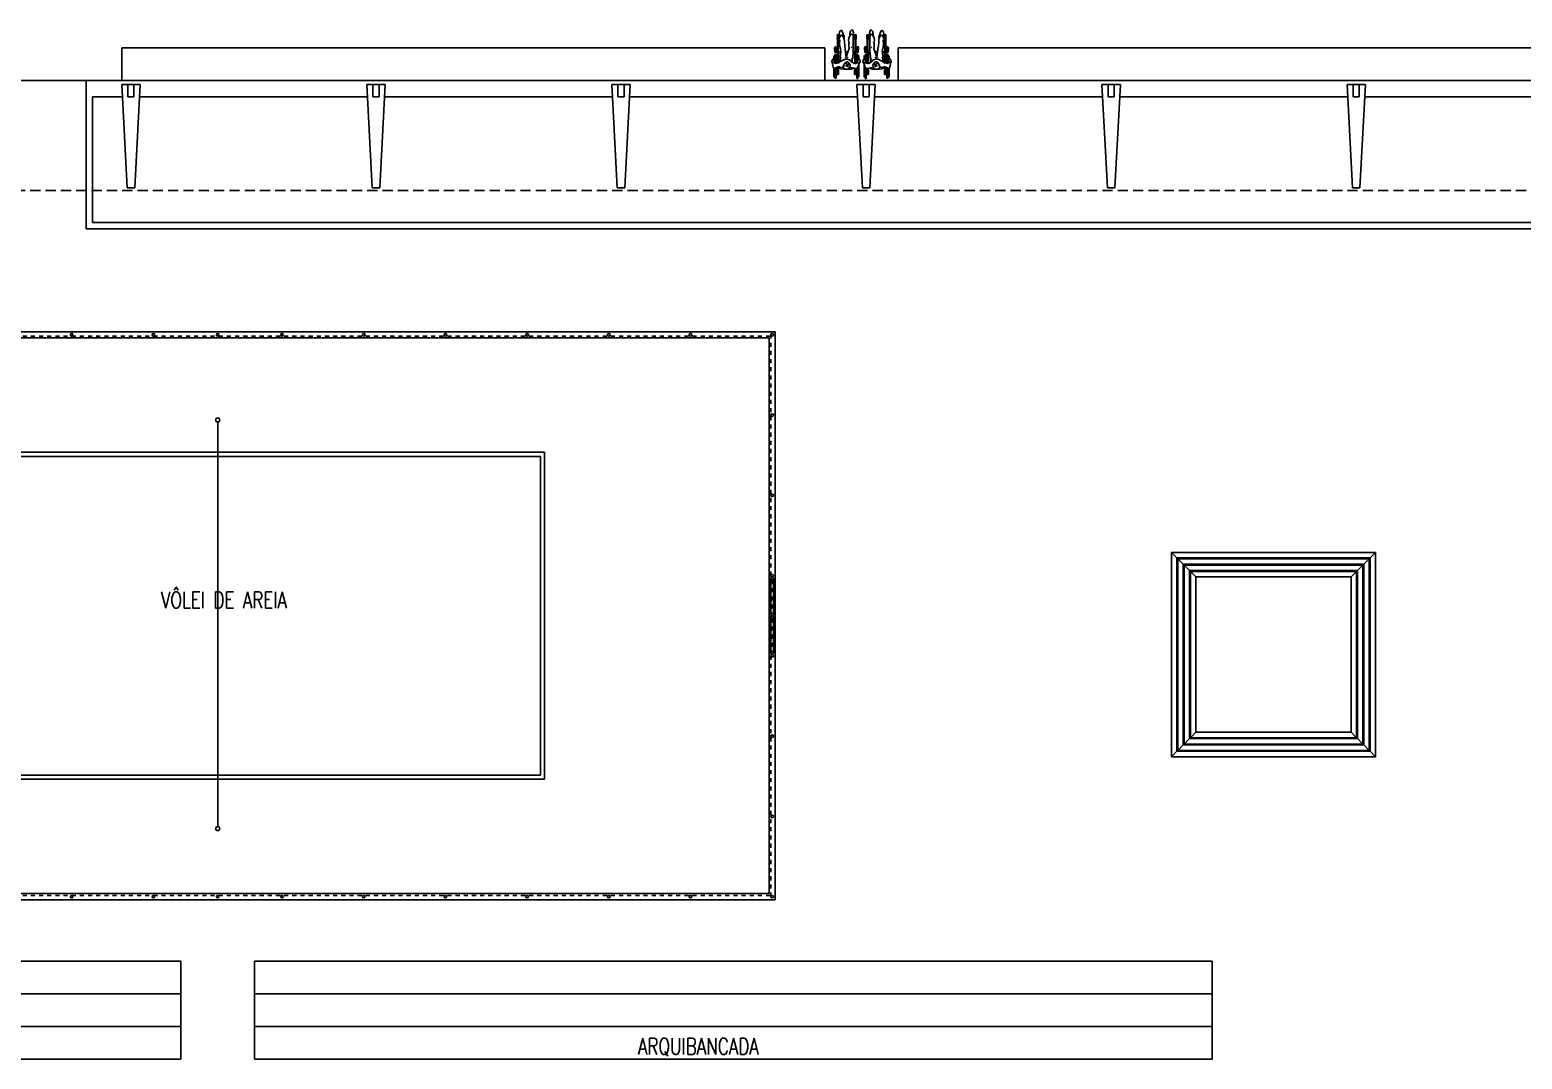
# Model space of a CAD drawing. Header units: inches. Extents: x 542787 to 543192, y 9574025 to 9574373.
# Drawn here: x 543054.37 to 543090.91, y 9574079.81 to 9574105 of the extents above; entities that cross this region are included whole.
import ezdxf
from ezdxf.enums import TextEntityAlignment as Align

# ---------------------------------------------------------------- set-up
doc = ezdxf.new("R2010")
doc.units = ezdxf.units.IN
doc.header["$MEASUREMENT"] = 0
doc.linetypes.add('ARQ-MEPJ_BAS-PJ1-GERAL-R06$0$TT4', pattern=[0.1, 0.05, -0.05])
doc.linetypes.add('HIDDEN', pattern=[0.375, 0.25, -0.125])
doc.layers.add('I-ARQ', color=8, linetype='Continuous')
doc.layers.add('I-NORMO_ARQ', color=8, linetype='Continuous')
doc.styles.add('ROMANS', font='romans.shx', dxfattribs={"height": 0.025})

# ---------------------------------------------------------------- blocks, each defined once
blk = doc.blocks.new('MARACANAÚ')
at = {"layer": 'I-ARQ', "ltscale": 10}
for p, q in [((543247.095, 9574134.993), (543246.96, 9574135.128)), ((543251.96, 9574135.128), (543246.96, 9574135.128)), ((543246.96, 9574135.128), (543246.96, 9574130.128)), ((543247.095, 9574130.263), (543247.095, 9574134.993)), ((543247.095, 9574134.993), (543251.825, 9574134.993)), ((543247.25, 9574134.838), (543247.115, 9574134.973)), ((543251.805, 9574134.973), (543247.115, 9574134.973)), ((543247.115, 9574134.973), (543247.115, 9574130.283)), ((543251.495, 9574135.128), (543251.36, 9574135.128)), ((543251.67, 9574134.838), (543251.805, 9574134.973)), ((543251.805, 9574130.283), (543251.805, 9574134.973)), ((543251.825, 9574134.993), (543251.96, 9574135.128)), ((543251.96, 9574135.128), (543251.825, 9574135.128)), ((543251.825, 9574134.993), (543251.825, 9574130.263)), ((543251.96, 9574134.993), (543251.96, 9574135.128)), ((543251.96, 9574130.128), (543251.96, 9574135.128)), ((543251.495, 9574134.838), (543247.25, 9574134.838)), ((543247.25, 9574134.838), (543247.25, 9574130.593)), ((543247.25, 9574130.418), (543247.25, 9574134.838)), ((543247.25, 9574134.838), (543251.67, 9574134.838)), ((543247.405, 9574134.683), (543247.27, 9574134.818)), ((543251.65, 9574134.818), (543247.27, 9574134.818)), ((543247.27, 9574134.818), (543247.27, 9574130.438)), ((543247.405, 9574130.573), (543247.405, 9574134.683)), ((543247.405, 9574134.683), (543251.515, 9574134.683)), ((543247.425, 9574134.663), (543247.56, 9574134.528)), ((543251.495, 9574134.663), (543247.425, 9574134.663)), ((543247.425, 9574134.663), (543247.425, 9574130.593)), ((543247.425, 9574130.593), (543247.425, 9574134.663)), ((543247.425, 9574134.663), (543251.495, 9574134.663)), ((543247.56, 9574130.728), (543247.56, 9574134.528)), ((543247.56, 9574134.528), (543251.36, 9574134.528)), ((543251.495, 9574134.663), (543251.36, 9574134.528)), ((543251.36, 9574134.528), (543251.36, 9574130.728)), ((543251.36, 9574134.528), (543251.36, 9574134.528)), ((543251.495, 9574134.663), (543251.495, 9574130.593)), ((543251.515, 9574134.683), (543251.65, 9574134.818)), ((543251.515, 9574134.683), (543251.515, 9574130.573)), ((543251.515, 9574134.683), (543251.515, 9574134.683)), ((543251.65, 9574130.438), (543251.65, 9574134.818)), ((543251.65, 9574134.818), (543251.65, 9574134.818)), ((543251.67, 9574134.838), (543251.67, 9574130.418)), ((543251.67, 9574130.418), (543251.67, 9574134.663)), ((543246.96, 9574130.573), (543246.96, 9574130.438)), ((543247.25, 9574130.553), (543247.25, 9574130.418)), ((543247.405, 9574130.573), (543247.27, 9574130.438)), ((543251.515, 9574130.573), (543247.405, 9574130.573)), ((543247.425, 9574130.593), (543247.56, 9574130.728)), ((543251.495, 9574130.593), (543247.425, 9574130.593)), ((543251.36, 9574130.728), (543247.56, 9574130.728)), ((543251.495, 9574130.593), (543251.36, 9574130.728)), ((543251.515, 9574130.573), (543251.65, 9574130.438)), ((543246.96, 9574130.418), (543246.96, 9574130.283)), ((543247.095, 9574130.263), (543246.96, 9574130.128)), ((543246.96, 9574130.263), (543246.96, 9574130.128)), ((543246.96, 9574130.128), (543247.095, 9574130.128)), ((543246.96, 9574130.128), (543251.96, 9574130.128)), ((543251.825, 9574130.263), (543247.095, 9574130.263)), ((543247.25, 9574130.418), (543247.115, 9574130.283)), ((543247.115, 9574130.283), (543251.805, 9574130.283)), ((543251.67, 9574130.418), (543247.25, 9574130.418)), ((543247.25, 9574130.418), (543251.67, 9574130.418)), ((543247.27, 9574130.438), (543251.65, 9574130.438)), ((543251.67, 9574130.418), (543251.805, 9574130.283)), ((543251.825, 9574130.263), (543251.96, 9574130.128))]:
    blk.add_line(p, q, dxfattribs=at)
at = {"layer": 'I-ARQ'}
for p, q in [((543256.96, 9574107.678), (543256.96, 9574131.128)), ((543256.96, 9574131.128), (543259.36, 9574131.128)), ((543257.16, 9574131.128), (543257.31, 9574131.128)), ((543257.76, 9574107.678), (543257.76, 9574131.128)), ((543258.56, 9574107.678), (543258.56, 9574131.128)), ((543259.36, 9574107.678), (543259.36, 9574131.128)), ((543259.36, 9574131.128), (543259.36, 9574131.128)), ((543241.56, 9574093.128), (543241.56, 9574120.428)), ((543255.46, 9574120.428), (543241.56, 9574120.428)), ((543241.56, 9574120.428), (543255.46, 9574120.428)), ((543241.56, 9574093.128), (543241.56, 9574120.428)), ((543241.71, 9574093.278), (543241.71, 9574120.278)), ((543255.31, 9574120.278), (543241.71, 9574120.278)), ((543255.31, 9574120.278), (543241.71, 9574120.278)), ((543241.71, 9574120.278), (543241.71, 9574093.278)), ((543247.604, 9574120.384), (543248.478, 9574120.384)), ((543247.604, 9574120.322), (543248.478, 9574120.322)), ((543248.541, 9574120.384), (543249.415, 9574120.384)), ((543248.541, 9574120.322), (543249.415, 9574120.322)), ((543255.31, 9574093.278), (543255.31, 9574120.278)), ((543255.31, 9574093.278), (543255.31, 9574120.278)), ((543255.46, 9574093.128), (543255.46, 9574120.428)), ((543255.46, 9574120.428), (543255.46, 9574093.128)), ((543252.51, 9574114.778), (543244.51, 9574114.778)), ((543244.51, 9574114.778), (543244.51, 9574098.778)), ((543252.51, 9574098.778), (543252.51, 9574114.778)), ((543252.41, 9574114.678), (543244.61, 9574114.678)), ((543244.61, 9574114.678), (543244.61, 9574098.878)), ((543252.41, 9574098.878), (543252.41, 9574114.678)), ((543259.36, 9574107.678), (543256.96, 9574107.678)), ((543243.768, 9574106.778), (543253.668, 9574106.778)), ((543259.36, 9574105.878), (543256.96, 9574105.878)), ((543256.96, 9574082.428), (543256.96, 9574105.878)), ((543257.76, 9574082.428), (543257.76, 9574105.878)), ((543258.56, 9574082.428), (543258.56, 9574105.878)), ((543259.36, 9574082.428), (543259.36, 9574105.878))]:
    blk.add_line(p, q, dxfattribs=at)
at = {"layer": 'I-ARQ', "linetype": 'ARQ-MEPJ_BAS-PJ1-GERAL-R06$0$TT4'}
for p, q in [((543247.528, 9574120.322), (543241.635, 9574120.322)), ((543241.666, 9574093.203), (543241.666, 9574120.353)), ((543247.636, 9574120.353), (543248.447, 9574120.353)), ((543248.572, 9574120.353), (543249.384, 9574120.353)), ((543255.385, 9574120.322), (543249.517, 9574120.322)), ((543255.353, 9574093.203), (543255.353, 9574120.353))]:
    blk.add_line(p, q, dxfattribs=at)
at = {"layer": 'I-ARQ'}
for centre, radius in [((543241.635, 9574120.353), 0.0312), ((543243.599, 9574120.353), 0.0312), ((543245.563, 9574120.353), 0.0312), ((543247.528, 9574120.353), 0.0312), ((543247.604, 9574120.353), 0.0312), ((543248.478, 9574120.353), 0.0312), ((543248.541, 9574120.353), 0.0312), ((543249.415, 9574120.353), 0.0312), ((543249.492, 9574120.353), 0.0312), ((543251.456, 9574120.353), 0.0312), ((543253.42, 9574120.353), 0.0312), ((543255.385, 9574120.353), 0.0312), ((543241.635, 9574118.353), 0.0312), ((543255.385, 9574118.353), 0.0312), ((543241.635, 9574116.353), 0.0312), ((543255.385, 9574116.353), 0.0312), ((543241.635, 9574114.353), 0.0312), ((543255.385, 9574114.353), 0.0312), ((543241.635, 9574112.353), 0.0312), ((543255.385, 9574112.353), 0.0312), ((543241.635, 9574110.353), 0.0312), ((543255.385, 9574110.353), 0.0312), ((543241.635, 9574108.353), 0.0312), ((543255.385, 9574108.353), 0.0312), ((543241.635, 9574106.778), 0.0312), ((543243.718, 9574106.778), 0.05), ((543253.718, 9574106.778), 0.05), ((543255.385, 9574106.778), 0.0312), ((543241.635, 9574105.203), 0.0312), ((543255.385, 9574105.203), 0.0312), ((543241.635, 9574103.203), 0.0312), ((543255.385, 9574103.203), 0.0312)]:
    blk.add_circle(centre, radius, dxfattribs=at)
at = {"layer": 'I-NORMO_ARQ', "style": 'ROMANS', "width": 0.75}
for s, p in [('ARQUIBANCADA', (543259.047, 9574118.546)), ('VÔLEI DE AREIA', (543248.124, 9574106.931))]:
    blk.add_text(s, height=0.4, rotation=90, dxfattribs=at).set_placement(p, align=Align.MIDDLE_CENTER)

msp = doc.modelspace()

# ---------------------------------------------------------------- linework, layer by layer
at = {"layer": 'I-ARQ', "linetype": 'ByBlock'}
for p, q in [((543074.195, 9574104.939), (543074.189, 9574104.892)), ((543074.189, 9574104.892), (543074.193, 9574104.847)), ((543074.211, 9574104.968), (543074.195, 9574104.939)), ((543074.233, 9574104.981), (543074.211, 9574104.968)), ((543074.248, 9574104.977), (543074.233, 9574104.981)), ((543074.263, 9574104.955), (543074.248, 9574104.977)), ((543074.281, 9574104.901), (543074.263, 9574104.955)), ((543074.281, 9574104.873), (543074.281, 9574104.901)), ((543074.463, 9574104.963), (543074.446, 9574104.907)), ((543074.446, 9574104.907), (543074.449, 9574104.853)), ((543074.478, 9574104.982), (543074.463, 9574104.963)), ((543074.491, 9574104.896), (543074.471, 9574104.884)), ((543074.496, 9574104.996), (543074.478, 9574104.982)), ((543074.525, 9574104.857), (543074.491, 9574104.896)), ((543074.507, 9574104.995), (543074.496, 9574104.996)), ((543074.52, 9574104.983), (543074.507, 9574104.995)), ((543074.536, 9574104.926), (543074.52, 9574104.983)), ((543074.531, 9574104.877), (543074.536, 9574104.926)), ((543074.931, 9574104.926), (543074.947, 9574104.983)), ((543074.936, 9574104.877), (543074.931, 9574104.926)), ((543074.942, 9574104.857), (543074.976, 9574104.896)), ((543074.947, 9574104.983), (543074.96, 9574104.995)), ((543074.96, 9574104.995), (543074.971, 9574104.996)), ((543074.971, 9574104.996), (543074.989, 9574104.982)), ((543074.976, 9574104.896), (543074.996, 9574104.884)), ((543074.989, 9574104.982), (543075.004, 9574104.963)), ((543075.004, 9574104.963), (543075.021, 9574104.907)), ((543075.021, 9574104.907), (543075.018, 9574104.853)), ((543075.186, 9574104.901), (543075.204, 9574104.955)), ((543075.186, 9574104.873), (543075.186, 9574104.901)), ((543075.204, 9574104.955), (543075.219, 9574104.977)), ((543075.219, 9574104.977), (543075.234, 9574104.981)), ((543075.234, 9574104.981), (543075.256, 9574104.968)), ((543075.256, 9574104.968), (543075.272, 9574104.939)), ((543075.272, 9574104.939), (543075.278, 9574104.892)), ((543075.278, 9574104.892), (543075.274, 9574104.847)), ((543074.16, 9574104.567), (543074.076, 9574104.567)), ((543074.076, 9574104.567), (543074.076, 9574104.495)), ((543074.142, 9574104.537), (543074.076, 9574104.537)), ((543074.083, 9574104.57), (543074.083, 9574104.566)), ((543074.083, 9574104.537), (543074.083, 9574104.454)), ((543074.111, 9574104.568), (543074.111, 9574104.57)), ((543074.111, 9574104.454), (543074.111, 9574104.535)), ((543074.142, 9574104.833), (543074.139, 9574104.879)), ((543074.139, 9574104.879), (543074.19, 9574104.876)), ((543074.14, 9574104.771), (543074.142, 9574104.834)), ((543074.154, 9574104.764), (543074.14, 9574104.771)), ((543074.171, 9574104.84), (543074.141, 9574104.841)), ((543074.142, 9574104.768), (543074.142, 9574104.567)), ((543074.142, 9574104.537), (543074.152, 9574104.566)), ((543074.142, 9574104.537), (543074.142, 9574104.194)), ((543074.166, 9574104.766), (543074.154, 9574104.764)), ((543074.16, 9574104.472), (543074.16, 9574104.766)), ((543074.173, 9574104.78), (543074.166, 9574104.766)), ((543074.171, 9574104.84), (543074.173, 9574104.78)), ((543074.186, 9574104.782), (543074.174, 9574104.783)), ((543074.182, 9574104.766), (543074.177, 9574104.758)), ((543074.177, 9574104.758), (543074.194, 9574104.663)), ((543074.194, 9574104.798), (543074.182, 9574104.766)), ((543074.193, 9574104.847), (543074.198, 9574104.812)), ((543074.213, 9574104.833), (543074.194, 9574104.798)), ((543074.206, 9574104.75), (543074.194, 9574104.638)), ((543074.194, 9574104.638), (543074.2, 9574104.593)), ((543074.2, 9574104.593), (543074.207, 9574104.559)), ((543074.207, 9574104.559), (543074.225, 9574104.508)), ((543074.241, 9574104.875), (543074.213, 9574104.833)), ((543074.271, 9574104.854), (543074.241, 9574104.875)), ((543074.298, 9574104.792), (543074.271, 9574104.854)), ((543074.274, 9574104.855), (543074.281, 9574104.873)), ((543074.28, 9574104.87), (543074.302, 9574104.869)), ((543074.307, 9574104.767), (543074.298, 9574104.792)), ((543074.302, 9574104.869), (543074.305, 9574104.861)), ((543074.306, 9574104.829), (543074.302, 9574104.783)), ((543074.305, 9574104.861), (543074.306, 9574104.829)), ((543074.313, 9574104.707), (543074.307, 9574104.767)), ((543074.321, 9574104.589), (543074.313, 9574104.707)), ((543074.321, 9574104.589), (543074.317, 9574104.591)), ((543074.331, 9574104.556), (543074.321, 9574104.589)), ((543074.335, 9574104.507), (543074.331, 9574104.556)), ((543074.432, 9574104.542), (543074.399, 9574104.454)), ((543074.425, 9574104.791), (543074.417, 9574104.735)), ((543074.417, 9574104.735), (543074.429, 9574104.672)), ((543074.45, 9574104.85), (543074.425, 9574104.791)), ((543074.438, 9574104.697), (543074.427, 9574104.662)), ((543074.427, 9574104.662), (543074.427, 9574104.601)), ((543074.427, 9574104.601), (543074.434, 9574104.535)), ((543074.446, 9574104.872), (543074.444, 9574104.835)), ((543074.471, 9574104.884), (543074.45, 9574104.85)), ((543074.494, 9574104.568), (543074.481, 9574104.573)), ((543074.533, 9574104.785), (543074.525, 9574104.857)), ((543074.526, 9574104.865), (543074.531, 9574104.877)), ((543074.529, 9574104.564), (543074.531, 9574104.747)), ((543074.53, 9574104.46), (543074.529, 9574104.564)), ((543074.531, 9574104.747), (543074.533, 9574104.785)), ((543074.566, 9574104.779), (543074.536, 9574104.78)), ((543074.604, 9574104.873), (543074.542, 9574104.871)), ((543074.565, 9574104.838), (543074.567, 9574104.779)), ((543074.565, 9574104.838), (543074.598, 9574104.838)), ((543074.571, 9574104.765), (543074.567, 9574104.779)), ((543074.578, 9574104.762), (543074.571, 9574104.765)), ((543074.578, 9574104.472), (543074.578, 9574104.766)), ((543074.578, 9574104.567), (543074.663, 9574104.567)), ((543074.595, 9574104.765), (543074.579, 9574104.762)), ((543074.596, 9574104.537), (543074.586, 9574104.566)), ((543074.603, 9574104.776), (543074.595, 9574104.765)), ((543074.596, 9574104.768), (543074.596, 9574104.567)), ((543074.596, 9574104.537), (543074.661, 9574104.537)), ((543074.596, 9574104.537), (543074.596, 9574104.179)), ((543074.602, 9574104.837), (543074.603, 9574104.776)), ((543074.605, 9574104.873), (543074.604, 9574104.825)), ((543074.622, 9574104.455), (543074.626, 9574104.536)), ((543074.627, 9574104.567), (543074.627, 9574104.572)), ((543074.654, 9574104.537), (543074.65, 9574104.454)), ((543074.656, 9574104.57), (543074.655, 9574104.567)), ((543074.663, 9574104.567), (543074.659, 9574104.495)), ((543074.804, 9574104.567), (543074.808, 9574104.495)), ((543074.889, 9574104.567), (543074.804, 9574104.567)), ((543074.871, 9574104.537), (543074.806, 9574104.537)), ((543074.811, 9574104.57), (543074.812, 9574104.567)), ((543074.813, 9574104.537), (543074.817, 9574104.454)), ((543074.84, 9574104.567), (543074.84, 9574104.572)), ((543074.845, 9574104.455), (543074.841, 9574104.536)), ((543074.862, 9574104.873), (543074.863, 9574104.825)), ((543074.863, 9574104.873), (543074.925, 9574104.871)), ((543074.865, 9574104.837), (543074.864, 9574104.776)), ((543074.864, 9574104.776), (543074.872, 9574104.765)), ((543074.902, 9574104.838), (543074.869, 9574104.838)), ((543074.871, 9574104.768), (543074.871, 9574104.567)), ((543074.871, 9574104.537), (543074.881, 9574104.566)), ((543074.871, 9574104.537), (543074.871, 9574104.179)), ((543074.872, 9574104.765), (543074.888, 9574104.762)), ((543074.889, 9574104.472), (543074.889, 9574104.766)), ((543074.889, 9574104.762), (543074.896, 9574104.765)), ((543074.896, 9574104.765), (543074.9, 9574104.779)), ((543074.902, 9574104.838), (543074.9, 9574104.779)), ((543074.901, 9574104.779), (543074.931, 9574104.78)), ((543074.934, 9574104.785), (543074.942, 9574104.857)), ((543074.936, 9574104.747), (543074.934, 9574104.785)), ((543074.941, 9574104.865), (543074.936, 9574104.877)), ((543074.938, 9574104.564), (543074.936, 9574104.747)), ((543074.937, 9574104.46), (543074.938, 9574104.564)), ((543074.973, 9574104.568), (543074.986, 9574104.573)), ((543074.996, 9574104.884), (543075.017, 9574104.85)), ((543075.017, 9574104.85), (543075.042, 9574104.791)), ((543075.021, 9574104.872), (543075.023, 9574104.835)), ((543075.029, 9574104.697), (543075.04, 9574104.662)), ((543075.04, 9574104.601), (543075.033, 9574104.535)), ((543075.035, 9574104.542), (543075.068, 9574104.454)), ((543075.05, 9574104.735), (543075.038, 9574104.672)), ((543075.04, 9574104.662), (543075.04, 9574104.601)), ((543075.042, 9574104.791), (543075.05, 9574104.735)), ((543075.132, 9574104.507), (543075.136, 9574104.556)), ((543075.136, 9574104.556), (543075.146, 9574104.589)), ((543075.146, 9574104.589), (543075.154, 9574104.707)), ((543075.146, 9574104.589), (543075.15, 9574104.591)), ((543075.154, 9574104.707), (543075.16, 9574104.767)), ((543075.16, 9574104.767), (543075.169, 9574104.792)), ((543075.162, 9574104.861), (543075.161, 9574104.829)), ((543075.161, 9574104.829), (543075.165, 9574104.783)), ((543075.165, 9574104.869), (543075.162, 9574104.861)), ((543075.187, 9574104.87), (543075.165, 9574104.869)), ((543075.169, 9574104.792), (543075.196, 9574104.854)), ((543075.193, 9574104.855), (543075.186, 9574104.873)), ((543075.196, 9574104.854), (543075.226, 9574104.875)), ((543075.226, 9574104.875), (543075.254, 9574104.833)), ((543075.26, 9574104.559), (543075.242, 9574104.508)), ((543075.254, 9574104.833), (543075.273, 9574104.798)), ((543075.267, 9574104.593), (543075.26, 9574104.559)), ((543075.261, 9574104.75), (543075.273, 9574104.638)), ((543075.273, 9574104.638), (543075.267, 9574104.593)), ((543075.274, 9574104.847), (543075.269, 9574104.812)), ((543075.273, 9574104.798), (543075.285, 9574104.766)), ((543075.29, 9574104.758), (543075.273, 9574104.663)), ((543075.328, 9574104.879), (543075.277, 9574104.876)), ((543075.281, 9574104.782), (543075.293, 9574104.783)), ((543075.285, 9574104.766), (543075.29, 9574104.758)), ((543075.296, 9574104.84), (543075.294, 9574104.78)), ((543075.294, 9574104.78), (543075.301, 9574104.766)), ((543075.296, 9574104.84), (543075.326, 9574104.841)), ((543075.301, 9574104.766), (543075.313, 9574104.764)), ((543075.307, 9574104.472), (543075.307, 9574104.766)), ((543075.307, 9574104.567), (543075.391, 9574104.567)), ((543075.313, 9574104.764), (543075.327, 9574104.771)), ((543075.325, 9574104.537), (543075.315, 9574104.566)), ((543075.325, 9574104.833), (543075.328, 9574104.879)), ((543075.327, 9574104.771), (543075.325, 9574104.834)), ((543075.325, 9574104.768), (543075.325, 9574104.567)), ((543075.325, 9574104.537), (543075.391, 9574104.537)), ((543075.325, 9574104.537), (543075.325, 9574104.194)), ((543075.356, 9574104.568), (543075.356, 9574104.57)), ((543075.356, 9574104.454), (543075.356, 9574104.535)), ((543075.384, 9574104.57), (543075.384, 9574104.566)), ((543075.384, 9574104.537), (543075.384, 9574104.454)), ((543075.391, 9574104.567), (543075.391, 9574104.495)), ((543074.015, 9574104.26), (543074.01, 9574104.219)), ((543074.01, 9574104.219), (543074.027, 9574104.183)), ((543074.034, 9574104.281), (543074.015, 9574104.26)), ((543074.036, 9574104.265), (543074.025, 9574104.265)), ((543074.027, 9574104.183), (543074.025, 9574104.168)), ((543074.025, 9574104.168), (543074.039, 9574104.086)), ((543074.029, 9574104.184), (543074.04, 9574104.195)), ((543074.039, 9574104.293), (543074.036, 9574104.265)), ((543074.039, 9574104.293), (543074.043, 9574104.299)), ((543074.04, 9574104.195), (543074.072, 9574104.206)), ((543074.054, 9574104.295), (543074.043, 9574104.299)), ((543074.053, 9574104.363), (543074.053, 9574104.305)), ((543074.056, 9574104.276), (543074.054, 9574104.295)), ((543074.067, 9574104.245), (543074.056, 9574104.276)), ((543074.058, 9574104.351), (543074.082, 9574104.351)), ((543074.067, 9574104.205), (543074.067, 9574104.245)), ((543074.072, 9574104.206), (543074.098, 9574104.168)), ((543074.084, 9574104.385), (543074.084, 9574104.199)), ((543074.099, 9574104.169), (543074.148, 9574104.189)), ((543074.113, 9574104.185), (543074.113, 9574104.385)), ((543074.151, 9574104.471), (543074.142, 9574104.467)), ((543074.148, 9574104.189), (543074.171, 9574104.189)), ((543074.163, 9574104.471), (543074.151, 9574104.471)), ((543074.161, 9574104.172), (543074.177, 9574104.195)), ((543074.172, 9574104.467), (543074.163, 9574104.471)), ((543074.172, 9574104.201), (543074.172, 9574104.467)), ((543074.175, 9574104.459), (543074.22, 9574104.459)), ((543074.177, 9574104.195), (543074.2, 9574104.213)), ((543074.209, 9574104.262), (543074.199, 9574104.217)), ((543074.2, 9574104.213), (543074.225, 9574104.227)), ((543074.215, 9574104.29), (543074.209, 9574104.262)), ((543074.223, 9574104.458), (543074.214, 9574104.339)), ((543074.214, 9574104.339), (543074.218, 9574104.295)), ((543074.217, 9574104.311), (543074.232, 9574104.317)), ((543074.223, 9574104.513), (543074.219, 9574104.484)), ((543074.219, 9574104.484), (543074.224, 9574104.458)), ((543074.232, 9574104.471), (543074.223, 9574104.458)), ((543074.225, 9574104.227), (543074.245, 9574104.233)), ((543074.232, 9574104.317), (543074.241, 9574104.314)), ((543074.235, 9574104.231), (543074.293, 9574104.264)), ((543074.292, 9574104.129), (543074.315, 9574104.168)), ((543074.293, 9574104.264), (543074.338, 9574104.278)), ((543074.315, 9574104.168), (543074.327, 9574104.173)), ((543074.321, 9574104.172), (543074.338, 9574104.194)), ((543074.327, 9574104.173), (543074.349, 9574104.175)), ((543074.358, 9574104.328), (543074.335, 9574104.507)), ((543074.338, 9574104.278), (543074.378, 9574104.277)), ((543074.338, 9574104.194), (543074.357, 9574104.206)), ((543074.352, 9574104.326), (543074.339, 9574104.313)), ((543074.346, 9574104.457), (543074.396, 9574104.458)), ((543074.349, 9574104.175), (543074.376, 9574104.168)), ((543074.357, 9574104.206), (543074.375, 9574104.213)), ((543074.362, 9574104.157), (543074.389, 9574104.157)), ((543074.377, 9574104.377), (543074.366, 9574104.328)), ((543074.375, 9574104.213), (543074.396, 9574104.211)), ((543074.376, 9574104.168), (543074.408, 9574104.144)), ((543074.399, 9574104.454), (543074.377, 9574104.377)), ((543074.378, 9574104.277), (543074.438, 9574104.264)), ((543074.404, 9574104.31), (543074.379, 9574104.321)), ((543074.396, 9574104.211), (543074.438, 9574104.163)), ((543074.438, 9574104.264), (543074.473, 9574104.241)), ((543074.438, 9574104.163), (543074.455, 9574104.134)), ((543074.473, 9574104.241), (543074.487, 9574104.214)), ((543074.483, 9574104.212), (543074.508, 9574104.203)), ((543074.506, 9574104.248), (543074.499, 9574104.287)), ((543074.503, 9574104.275), (543074.517, 9574104.319)), ((543074.504, 9574104.209), (543074.507, 9574104.245)), ((543074.508, 9574104.203), (543074.528, 9574104.19)), ((543074.517, 9574104.319), (543074.525, 9574104.443)), ((543074.525, 9574104.443), (543074.53, 9574104.46)), ((543074.528, 9574104.19), (543074.55, 9574104.165)), ((543074.532, 9574104.457), (543074.566, 9574104.458)), ((543074.545, 9574104.17), (543074.569, 9574104.18)), ((543074.566, 9574104.467), (543074.575, 9574104.471)), ((543074.566, 9574104.191), (543074.566, 9574104.467)), ((543074.569, 9574104.18), (543074.588, 9574104.173)), ((543074.575, 9574104.471), (543074.587, 9574104.471)), ((543074.587, 9574104.471), (543074.596, 9574104.467)), ((543074.588, 9574104.173), (543074.599, 9574104.166)), ((543074.603, 9574104.162), (543074.633, 9574104.2)), ((543074.616, 9574104.382), (543074.616, 9574104.189)), ((543074.633, 9574104.232), (543074.645, 9574104.266)), ((543074.638, 9574104.199), (543074.633, 9574104.232)), ((543074.645, 9574104.198), (543074.633, 9574104.2)), ((543074.644, 9574104.351), (543074.663, 9574104.351)), ((543074.645, 9574104.265), (543074.645, 9574104.382)), ((543074.645, 9574104.282), (543074.66, 9574104.278)), ((543074.659, 9574104.186), (543074.645, 9574104.198)), ((543074.666, 9574104.165), (543074.659, 9574104.186)), ((543074.66, 9574104.278), (543074.66, 9574104.266)), ((543074.66, 9574104.266), (543074.666, 9574104.259)), ((543074.666, 9574104.165), (543074.661, 9574104.121)), ((543074.666, 9574104.259), (543074.679, 9574104.277)), ((543074.694, 9574104.199), (543074.666, 9574104.165)), ((543074.671, 9574104.366), (543074.671, 9574104.279)), ((543074.679, 9574104.277), (543074.689, 9574104.272)), ((543074.689, 9574104.272), (543074.7, 9574104.223)), ((543074.7, 9574104.223), (543074.694, 9574104.199)), ((543074.778, 9574104.272), (543074.767, 9574104.223)), ((543074.767, 9574104.223), (543074.773, 9574104.199)), ((543074.773, 9574104.199), (543074.801, 9574104.165)), ((543074.788, 9574104.277), (543074.778, 9574104.272)), ((543074.801, 9574104.259), (543074.788, 9574104.277)), ((543074.796, 9574104.366), (543074.796, 9574104.279)), ((543074.807, 9574104.266), (543074.801, 9574104.259)), ((543074.801, 9574104.165), (543074.808, 9574104.186)), ((543074.801, 9574104.165), (543074.806, 9574104.121)), ((543074.823, 9574104.351), (543074.804, 9574104.351)), ((543074.822, 9574104.282), (543074.807, 9574104.278)), ((543074.807, 9574104.278), (543074.807, 9574104.266)), ((543074.808, 9574104.186), (543074.822, 9574104.198)), ((543074.822, 9574104.265), (543074.822, 9574104.382)), ((543074.834, 9574104.232), (543074.822, 9574104.266)), ((543074.822, 9574104.198), (543074.834, 9574104.2)), ((543074.829, 9574104.199), (543074.834, 9574104.232)), ((543074.865, 9574104.162), (543074.834, 9574104.2)), ((543074.851, 9574104.382), (543074.851, 9574104.189)), ((543074.879, 9574104.173), (543074.868, 9574104.166)), ((543074.88, 9574104.471), (543074.871, 9574104.467)), ((543074.898, 9574104.18), (543074.879, 9574104.173)), ((543074.892, 9574104.471), (543074.88, 9574104.471)), ((543074.901, 9574104.467), (543074.892, 9574104.471)), ((543074.922, 9574104.17), (543074.898, 9574104.18)), ((543074.901, 9574104.191), (543074.901, 9574104.467)), ((543074.935, 9574104.457), (543074.901, 9574104.458)), ((543074.939, 9574104.19), (543074.917, 9574104.165)), ((543074.942, 9574104.443), (543074.937, 9574104.46)), ((543074.96, 9574104.203), (543074.939, 9574104.19)), ((543074.95, 9574104.319), (543074.942, 9574104.443)), ((543074.964, 9574104.275), (543074.95, 9574104.319)), ((543074.963, 9574104.209), (543074.96, 9574104.245)), ((543074.984, 9574104.212), (543074.96, 9574104.203)), ((543074.961, 9574104.248), (543074.968, 9574104.287)), ((543074.994, 9574104.241), (543074.98, 9574104.214)), ((543075.029, 9574104.264), (543074.994, 9574104.241)), ((543075.029, 9574104.163), (543075.012, 9574104.134)), ((543075.089, 9574104.277), (543075.029, 9574104.264)), ((543075.071, 9574104.211), (543075.029, 9574104.163)), ((543075.091, 9574104.168), (543075.059, 9574104.144)), ((543075.063, 9574104.31), (543075.088, 9574104.321)), ((543075.068, 9574104.454), (543075.09, 9574104.377)), ((543075.121, 9574104.457), (543075.071, 9574104.458)), ((543075.092, 9574104.213), (543075.071, 9574104.211)), ((543075.105, 9574104.157), (543075.078, 9574104.157)), ((543075.129, 9574104.278), (543075.089, 9574104.277)), ((543075.09, 9574104.377), (543075.101, 9574104.328)), ((543075.118, 9574104.175), (543075.091, 9574104.168)), ((543075.11, 9574104.206), (543075.092, 9574104.213)), ((543075.109, 9574104.328), (543075.132, 9574104.507)), ((543075.129, 9574104.194), (543075.11, 9574104.206)), ((543075.115, 9574104.326), (543075.128, 9574104.313)), ((543075.14, 9574104.173), (543075.118, 9574104.175)), ((543075.174, 9574104.264), (543075.129, 9574104.278)), ((543075.146, 9574104.172), (543075.129, 9574104.194)), ((543075.152, 9574104.168), (543075.14, 9574104.173)), ((543075.175, 9574104.129), (543075.152, 9574104.168)), ((543075.232, 9574104.231), (543075.174, 9574104.264)), ((543075.242, 9574104.227), (543075.222, 9574104.233)), ((543075.235, 9574104.317), (543075.227, 9574104.314)), ((543075.235, 9574104.471), (543075.244, 9574104.458)), ((543075.25, 9574104.311), (543075.235, 9574104.317)), ((543075.267, 9574104.213), (543075.242, 9574104.227)), ((543075.248, 9574104.484), (543075.243, 9574104.458)), ((543075.244, 9574104.513), (543075.248, 9574104.484)), ((543075.244, 9574104.458), (543075.253, 9574104.339)), ((543075.292, 9574104.459), (543075.247, 9574104.459)), ((543075.253, 9574104.339), (543075.249, 9574104.295)), ((543075.252, 9574104.29), (543075.258, 9574104.262)), ((543075.258, 9574104.262), (543075.268, 9574104.217)), ((543075.29, 9574104.195), (543075.267, 9574104.213)), ((543075.306, 9574104.172), (543075.29, 9574104.195)), ((543075.295, 9574104.467), (543075.304, 9574104.471)), ((543075.295, 9574104.201), (543075.295, 9574104.467)), ((543075.319, 9574104.189), (543075.296, 9574104.189)), ((543075.304, 9574104.471), (543075.316, 9574104.471)), ((543075.316, 9574104.471), (543075.325, 9574104.467)), ((543075.368, 9574104.169), (543075.319, 9574104.189)), ((543075.354, 9574104.185), (543075.354, 9574104.385)), ((543075.395, 9574104.206), (543075.369, 9574104.168)), ((543075.383, 9574104.385), (543075.383, 9574104.199)), ((543075.409, 9574104.351), (543075.385, 9574104.351)), ((543075.427, 9574104.195), (543075.395, 9574104.206)), ((543075.4, 9574104.245), (543075.411, 9574104.276)), ((543075.4, 9574104.205), (543075.4, 9574104.245)), ((543075.411, 9574104.276), (543075.413, 9574104.295)), ((543075.413, 9574104.295), (543075.424, 9574104.299)), ((543075.414, 9574104.363), (543075.414, 9574104.305)), ((543075.428, 9574104.293), (543075.424, 9574104.299)), ((543075.438, 9574104.184), (543075.427, 9574104.195)), ((543075.428, 9574104.293), (543075.431, 9574104.265)), ((543075.442, 9574104.168), (543075.428, 9574104.086)), ((543075.431, 9574104.265), (543075.442, 9574104.265)), ((543075.433, 9574104.281), (543075.452, 9574104.26)), ((543075.457, 9574104.219), (543075.44, 9574104.183)), ((543075.44, 9574104.183), (543075.442, 9574104.168)), ((543075.452, 9574104.26), (543075.457, 9574104.219)), ((543074.039, 9574104.086), (543074.05, 9574104.07)), ((543074.05, 9574104.07), (543074.071, 9574104.061)), ((543074.053, 9574104.058), (543074.053, 9574103.838)), ((543074.058, 9574103.849), (543074.082, 9574103.849)), ((543074.071, 9574104.061), (543074.159, 9574104.09)), ((543074.084, 9574104.055), (543074.084, 9574103.822)), ((543074.113, 9574103.822), (543074.113, 9574104.067)), ((543074.14, 9574103.907), (543074.14, 9574104.016)), ((543074.14, 9574104.016), (543074.168, 9574104.016)), ((543074.168, 9574103.907), (543074.14, 9574103.907)), ((543074.146, 9574104.016), (543074.146, 9574104.08)), ((543074.159, 9574104.09), (543074.167, 9574104.099)), ((543074.162, 9574104.017), (543074.162, 9574104.084)), ((543074.162, 9574104.061), (543074.224, 9574104.042)), ((543074.167, 9574104.099), (543074.204, 9574104.082)), ((543074.168, 9574104.016), (543074.168, 9574103.907)), ((543074.204, 9574104.082), (543074.245, 9574104.077)), ((543074.224, 9574104.042), (543074.297, 9574104.03)), ((543074.245, 9574104.077), (543074.282, 9574104.086)), ((543074.285, 9574104.067), (543074.287, 9574104.092)), ((543074.302, 9574104.053), (543074.285, 9574104.067)), ((543074.287, 9574104.092), (543074.292, 9574104.129)), ((543074.311, 9574104.129), (543074.289, 9574104.097)), ((543074.297, 9574104.03), (543074.371, 9574104.026)), ((543074.319, 9574104.035), (543074.302, 9574104.053)), ((543074.306, 9574104.052), (543074.312, 9574104.066)), ((543074.338, 9574104.035), (543074.319, 9574104.035)), ((543074.352, 9574104.031), (543074.338, 9574104.035)), ((543074.344, 9574104.106), (543074.365, 9574104.115)), ((543074.38, 9574104.032), (543074.352, 9574104.031)), ((543074.365, 9574104.115), (543074.379, 9574104.119)), ((543074.371, 9574104.026), (543074.476, 9574104.037)), ((543074.425, 9574104.044), (543074.38, 9574104.032)), ((543074.409, 9574104.143), (543074.394, 9574104.079)), ((543074.408, 9574104.144), (543074.427, 9574104.154)), ((543074.451, 9574104.081), (543074.425, 9574104.044)), ((543074.427, 9574104.154), (543074.44, 9574104.153)), ((543074.484, 9574104.064), (543074.446, 9574104.074)), ((543074.455, 9574104.134), (543074.451, 9574104.081)), ((543074.476, 9574104.037), (543074.535, 9574104.058)), ((543074.518, 9574104.07), (543074.484, 9574104.064)), ((543074.594, 9574104.052), (543074.522, 9574104.066)), ((543074.565, 9574103.907), (543074.565, 9574104.016)), ((543074.565, 9574104.016), (543074.593, 9574104.016)), ((543074.593, 9574103.907), (543074.565, 9574103.907)), ((543074.57, 9574104.016), (543074.57, 9574104.05)), ((543074.587, 9574104.017), (543074.587, 9574104.045)), ((543074.593, 9574104.016), (543074.593, 9574103.907)), ((543074.635, 9574104.065), (543074.594, 9574104.052)), ((543074.616, 9574104.051), (543074.616, 9574103.819)), ((543074.661, 9574104.121), (543074.635, 9574104.065)), ((543074.645, 9574103.819), (543074.645, 9574104.074)), ((543074.661, 9574103.849), (543074.646, 9574103.849)), ((543074.671, 9574104.144), (543074.671, 9574103.841)), ((543074.796, 9574104.144), (543074.796, 9574103.841)), ((543074.806, 9574104.121), (543074.832, 9574104.065)), ((543074.806, 9574103.849), (543074.821, 9574103.849)), ((543074.822, 9574103.819), (543074.822, 9574104.074)), ((543074.832, 9574104.065), (543074.873, 9574104.052)), ((543074.851, 9574104.051), (543074.851, 9574103.819)), ((543074.873, 9574104.052), (543074.945, 9574104.066)), ((543074.874, 9574104.016), (543074.874, 9574103.907)), ((543074.902, 9574104.016), (543074.874, 9574104.016)), ((543074.874, 9574103.907), (543074.902, 9574103.907)), ((543074.88, 9574104.017), (543074.88, 9574104.045)), ((543074.897, 9574104.016), (543074.897, 9574104.05)), ((543074.902, 9574103.907), (543074.902, 9574104.016)), ((543074.991, 9574104.037), (543074.932, 9574104.058)), ((543074.949, 9574104.07), (543074.983, 9574104.064)), ((543074.983, 9574104.064), (543075.021, 9574104.074)), ((543075.096, 9574104.026), (543074.991, 9574104.037)), ((543075.012, 9574104.134), (543075.016, 9574104.081)), ((543075.016, 9574104.081), (543075.042, 9574104.044)), ((543075.041, 9574104.154), (543075.027, 9574104.153)), ((543075.059, 9574104.144), (543075.041, 9574104.154)), ((543075.042, 9574104.044), (543075.087, 9574104.032)), ((543075.058, 9574104.143), (543075.073, 9574104.079)), ((543075.087, 9574104.032), (543075.115, 9574104.031)), ((543075.102, 9574104.115), (543075.088, 9574104.119)), ((543075.17, 9574104.03), (543075.096, 9574104.026)), ((543075.123, 9574104.106), (543075.102, 9574104.115)), ((543075.115, 9574104.031), (543075.129, 9574104.035)), ((543075.129, 9574104.035), (543075.148, 9574104.035)), ((543075.148, 9574104.035), (543075.165, 9574104.053)), ((543075.161, 9574104.052), (543075.155, 9574104.066)), ((543075.156, 9574104.129), (543075.178, 9574104.097)), ((543075.165, 9574104.053), (543075.182, 9574104.067)), ((543075.243, 9574104.042), (543075.17, 9574104.03)), ((543075.18, 9574104.092), (543075.175, 9574104.129)), ((543075.182, 9574104.067), (543075.18, 9574104.092)), ((543075.222, 9574104.077), (543075.185, 9574104.086)), ((543075.263, 9574104.082), (543075.222, 9574104.077)), ((543075.305, 9574104.061), (543075.243, 9574104.042)), ((543075.3, 9574104.099), (543075.263, 9574104.082)), ((543075.299, 9574104.016), (543075.299, 9574103.907)), ((543075.327, 9574104.016), (543075.299, 9574104.016)), ((543075.299, 9574103.907), (543075.327, 9574103.907)), ((543075.308, 9574104.09), (543075.3, 9574104.099)), ((543075.305, 9574104.017), (543075.305, 9574104.084)), ((543075.396, 9574104.061), (543075.308, 9574104.09)), ((543075.321, 9574104.016), (543075.321, 9574104.08)), ((543075.327, 9574103.907), (543075.327, 9574104.016)), ((543075.354, 9574103.822), (543075.354, 9574104.067)), ((543075.383, 9574104.055), (543075.383, 9574103.822)), ((543075.409, 9574103.849), (543075.385, 9574103.849)), ((543075.417, 9574104.07), (543075.396, 9574104.061)), ((543075.414, 9574104.058), (543075.414, 9574103.838)), ((543075.428, 9574104.086), (543075.417, 9574104.07))]:
    msp.add_line(p, q, dxfattribs=at)
at = {"layer": 'I-ARQ'}
for p, q in [((543073.834, 9574104.56), (543056.621, 9574104.56)), ((543056.621, 9574103.76), (543056.621, 9574104.56)), ((543073.834, 9574104.56), (543073.834, 9574103.76)), ((543092.846, 9574104.56), (543075.634, 9574104.56)), ((543075.634, 9574104.56), (543075.634, 9574103.76)), ((543055.754, 9574103.76), (543051.938, 9574103.76)), ((543056.621, 9574103.76), (543055.754, 9574103.76)), ((543055.754, 9574100.13), (543055.754, 9574103.76)), ((543093.071, 9574103.76), (543056.621, 9574103.76)), ((543056.621, 9574103.66), (543056.754, 9574101.13)), ((543057.071, 9574103.66), (543056.621, 9574103.66)), ((543056.771, 9574103.36), (543056.771, 9574103.66)), ((543056.771, 9574103.66), (543056.921, 9574103.66)), ((543056.921, 9574103.66), (543056.921, 9574103.36)), ((543056.938, 9574101.13), (543057.071, 9574103.66)), ((543099.938, 9574103.76), (543060.755, 9574103.76)), ((543063.071, 9574103.66), (543062.621, 9574103.66)), ((543062.621, 9574103.66), (543062.754, 9574101.13)), ((543062.771, 9574103.36), (543062.771, 9574103.66)), ((543062.771, 9574103.66), (543062.921, 9574103.66)), ((543062.921, 9574103.66), (543062.921, 9574103.36)), ((543062.938, 9574101.13), (543063.071, 9574103.66)), ((543069.071, 9574103.66), (543068.621, 9574103.66)), ((543068.621, 9574103.66), (543068.754, 9574101.13)), ((543068.771, 9574103.36), (543068.771, 9574103.66)), ((543068.771, 9574103.66), (543068.921, 9574103.66)), ((543068.921, 9574103.66), (543068.921, 9574103.36)), ((543068.938, 9574101.13), (543069.071, 9574103.66)), ((543074.621, 9574103.66), (543074.754, 9574101.13)), ((543075.071, 9574103.66), (543074.621, 9574103.66)), ((543074.771, 9574103.36), (543074.771, 9574103.66)), ((543074.771, 9574103.66), (543074.921, 9574103.66)), ((543074.921, 9574103.66), (543074.921, 9574103.36)), ((543074.921, 9574103.66), (543074.921, 9574103.36)), ((543074.938, 9574101.13), (543075.071, 9574103.66)), ((543080.621, 9574103.66), (543080.754, 9574101.13)), ((543081.071, 9574103.66), (543080.621, 9574103.66)), ((543080.771, 9574103.66), (543080.921, 9574103.66)), ((543080.771, 9574103.36), (543080.771, 9574103.66)), ((543080.921, 9574103.66), (543080.921, 9574103.36)), ((543080.938, 9574101.13), (543081.071, 9574103.66)), ((543086.621, 9574103.66), (543086.754, 9574101.13)), ((543087.071, 9574103.66), (543086.621, 9574103.66)), ((543086.771, 9574103.36), (543086.771, 9574103.66)), ((543086.771, 9574103.66), (543086.921, 9574103.66)), ((543086.921, 9574103.66), (543086.921, 9574103.36)), ((543086.938, 9574101.13), (543087.071, 9574103.66)), ((543056.637, 9574103.36), (543055.904, 9574103.36)), ((543055.904, 9574100.28), (543055.904, 9574103.36)), ((543056.921, 9574103.36), (543056.771, 9574103.36)), ((543062.637, 9574103.36), (543057.055, 9574103.36)), ((543062.921, 9574103.36), (543062.771, 9574103.36)), ((543068.637, 9574103.36), (543063.055, 9574103.36)), ((543068.921, 9574103.36), (543068.771, 9574103.36)), ((543074.637, 9574103.36), (543069.055, 9574103.36)), ((543074.921, 9574103.36), (543074.771, 9574103.36)), ((543080.637, 9574103.36), (543075.055, 9574103.36)), ((543080.921, 9574103.36), (543080.771, 9574103.36)), ((543086.637, 9574103.36), (543081.055, 9574103.36)), ((543086.921, 9574103.36), (543086.771, 9574103.36)), ((543092.637, 9574103.36), (543087.055, 9574103.36)), ((543056.754, 9574101.13), (543056.938, 9574101.13)), ((543062.754, 9574101.13), (543062.938, 9574101.13)), ((543068.754, 9574101.13), (543068.938, 9574101.13)), ((543074.754, 9574101.13), (543074.938, 9574101.13)), ((543080.754, 9574101.13), (543080.938, 9574101.13)), ((543086.754, 9574101.13), (543086.938, 9574101.13)), ((543055.904, 9574100.28), (543099.788, 9574100.28)), ((543055.754, 9574100.13), (543099.938, 9574100.13))]:
    msp.add_line(p, q, dxfattribs=at)
at = {"layer": 'I-ARQ', "linetype": 'HIDDEN'}
msp.add_line((543101.131, 9574101.062), (543036.581, 9574101.062), dxfattribs=at)
at = {"layer": 'I-ARQ', "linetype": 'ByBlock'}
for centre, radius, start, end in [((543074.097, 9574104.57), 0.0142, 0, 180), ((543074.641, 9574104.571), 0.0142, 357.3371, 177.3371), ((543074.826, 9574104.571), 0.0142, 2.6629, 182.6629), ((543075.37, 9574104.57), 0.0142, 0, 180), ((543074.097, 9574104.454), 0.0142, 180, 0), ((543074.098, 9574104.385), 0.0146, 0, 180), ((543074.63, 9574104.382), 0.0146, 0, 180), ((543074.636, 9574104.455), 0.0142, 177.3371, 357.3371), ((543074.831, 9574104.455), 0.0142, 182.6629, 2.6629), ((543074.837, 9574104.382), 0.0146, 0, 180), ((543075.369, 9574104.385), 0.0146, 0, 180), ((543075.37, 9574104.454), 0.0142, 180, 0), ((543074.098, 9574103.822), 0.0146, 180, 0), ((543074.63, 9574103.819), 0.0146, 180, 0), ((543074.837, 9574103.819), 0.0146, 180, 0), ((543075.369, 9574103.822), 0.0146, 180, 0)]:
    msp.add_arc(centre, radius, start, end, dxfattribs=at)

# ---------------------------------------------------------------- block references
at = {"layer": 'I-ARQ', "rotation": 270}
msp.add_blockref('MARACANAÚ', (-9031047.807, 10117339.169), dxfattribs=at)

doc.saveas('drawing.dxf')
